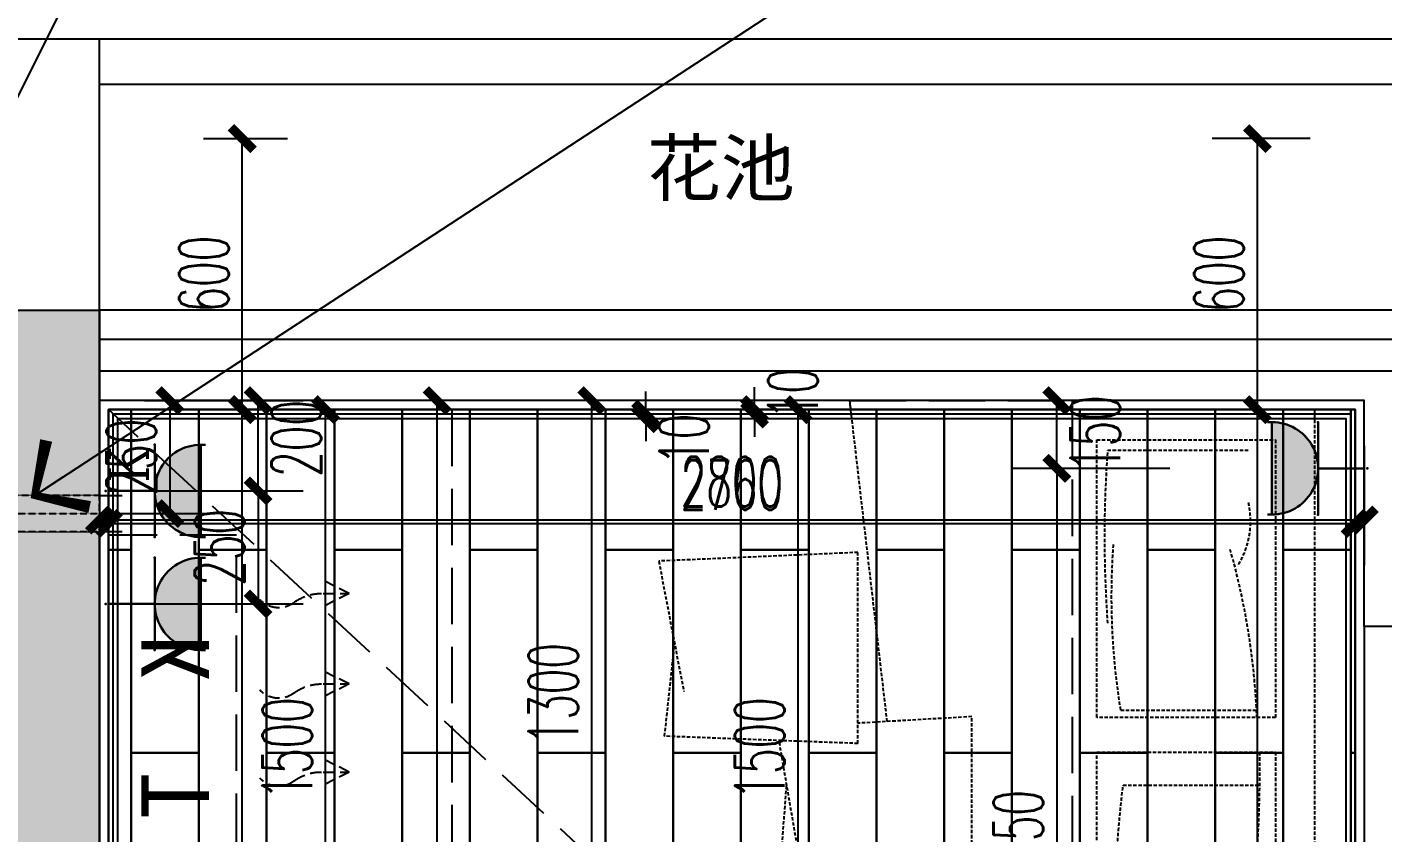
# Model space of a CAD drawing. Extents: x 184967 to 628822, y -100826 to 121332.
# Drawn here: x 399355 to 402356, y -17669 to -15885 of the extents above; entities that cross this region are included whole.
import ezdxf
from ezdxf.enums import TextEntityAlignment as Align
from ezdxf.xclip import XClip

# ---------------------------------------------------------------- set-up
doc = ezdxf.new("R2010")
doc.units = 0
doc.header["$MEASUREMENT"] = 0
doc.header["$XCLIPFRAME"] = 2
for name, pattern in [('__DASH', [0.35, 0.25, -0.1]), ('DASH', [0.35, 0.25, -0.1]), ('DASHED2', [0.375, 0.25, -0.125]), ('HIDDEN', [0.375, 0.25, -0.125])]:
    doc.linetypes.add(name, pattern=pattern)
for name, color, linetype in [('0-地面', 251, 'Continuous'), ('0-天花造型', 55, 'Continuous'), ('0-活动家具', 55, 'Continuous'), ('0-装饰完成面', 47, 'Continuous'), ('column', 6, 'Continuous'), ('DIM-墙体定位', 146, 'Continuous'), ('DIM-完成面定位', 146, 'Continuous'), ('E-空调', 51, 'Continuous'), ('E-给水', 34, 'Continuous'), ('J-空调外机', 47, 'HIDDEN'), ('KT', 8, 'DASH'), ('P13-文字说明', 52, 'Continuous'), ('PUB_DIM', 3, 'Continuous'), ('T-灯具尺寸', 55, 'Continuous'), ('T03-天花造型', 30, 'Continuous'), ('WALL', 145, 'Continuous'), ('WINDOW', 141, 'Continuous'), ('天花尺寸', 30, 'Continuous'), ('定位标注', 2, 'Continuous'), ('家具尺寸', 8, 'Continuous'), ('栏杆', 4, 'Continuous'), ('看线', 67, 'Continuous')]:
    doc.layers.add(name, color=color, linetype=linetype)
for name, color, linetype, lineweight in [('03-col-5F~23F$0$$0$COLU', 6, 'Continuous', 0), ('03-col-5F~23F$0$$0$COLU_HATCH', 251, 'Continuous', 0), ('4#6#-col-2F~31F$0$COLU_HATCH', 251, 'Continuous', 0), ('E-插座', 60, 'Continuous', 30)]:
    doc.layers.add(name, color=color, linetype=linetype, lineweight=lineweight)
doc.styles.add('_TCH_LABEL', font='COMPLEX', dxfattribs={"bigfont": 'GBCBIG'})
doc.styles.get("Standard").update_dxf_attribs({"font": 'gbenor.shx', "bigfont": 'gbcbig.shx'})
doc.styles.add('尺寸标注', font='txt.shx', dxfattribs={"width": 0.6, "height": 110})
doc.styles.add('文字标注', font='')
doc.styles.get('文字标注').set_extended_font_data('SimSun')
doc.dimstyles.new('1-50', dxfattribs={"dimscale": 50, "dimtxt": 110, "dimasz": 1, "dimexe": 2, "dimexo": 2, "dimgap": 0.6, "dimtad": 1, "dimdec": 0, "dimrnd": 5, "dimtxsty": '尺寸标注', "dimblk": 'ARCHTICK', "dimcen": 2.5, "dimclrd": 251, "dimclre": 251, "dimclrt": 50, "dimadec": 0, "dimazin": 0, "dimtfac": 1, "dimtdec": 0, "dimtix": 1, "dimtmove": 2, "dimatfit": 3, "dimldrblk": 'DOT', "dimfxl": 1, "dimarcsym": 0})
doc.dimstyles.new('标注', dxfattribs={"dimtxt": 2.5, "dimasz": 1.5, "dimexe": 1.25, "dimexo": 0.625, "dimgap": 0, "dimtad": 1, "dimdsep": 46, "dimtxsty": 'Standard', "dimblk": 'z', "dimcen": 2.5, "dimadec": 0, "dimazin": 0, "dimtm": 1e-09, "dimtfac": 1, "dimtmove": 0, "dimatfit": 3, "dimldrblk": 'z', "dimfxl": 1, "dimarcsym": 0})

# ---------------------------------------------------------------- blocks, each defined once
blk = doc.blocks.new('1500FDSGSDFG')
at = {"color": 250, "linetype": 'DASHED2', "ltscale": 30}
for p, q in [((367146, 29154), (367146, 27654)), ((367628.1, 29087.2), (367232.5, 29087.2)), ((367232.5, 29087.2), (367232.5, 28472.9)), ((367628.1, 28472.9), (367628.1, 29087.2)), ((367293.2, 29063.6), (367603.6, 29063.6)), ((368157, 28837.9), (368597.7, 28818.7)), ((368157, 28415), (368157, 28837.9)), ((368597.7, 28818.7), (368542.5, 28530.3)), ((368584.9, 28431.1), (368562.7, 28635.8)), ((367575.1, 28489.1), (367274, 28489.1)), ((367232.5, 28472.9), (367628.1, 28472.9)), ((367904.9, 28474.4), (368157, 28459.9)), ((367904.9, 28036.3), (367904.9, 28474.4)), ((368157, 28415), (368584.9, 28431.1)), ((367628.1, 28395.7), (367232.5, 28395.7)), ((367232.5, 28395.7), (367232.5, 27728.2)), ((367628.1, 27728.2), (367628.1, 28395.7)), ((368331.4, 28418.2), (368292, 28188.2)), ((367570, 28322.9), (367268.8, 28322.9)), ((368334.4, 28067.3), (368314.8, 28321.4)), ((367904.9, 28036.3), (368334.4, 28052.3)), ((367297.4, 27750.6), (367598.5, 27750.6)), ((367232.5, 27728.2), (367628.1, 27728.2))]:
    blk.add_line(p, q, dxfattribs=at)
at = {"linetype": 'DASH', "ltscale": 500}
for points in [[(368172.6, 29154.1), (368175, 29174), (367682.5, 29174), (367682.5, 27634), (367995.5, 27634)], [(367682.5, 29154), (367056, 29154), (367056, 27654), (367682.5, 27654)], [(368173.2, 29154), (369056, 29154), (369056, 27654), (367998.1, 27654)]]:
    blk.add_lwpolyline(points, dxfattribs=at)
at = {"color": 250, "linetype": 'DASHED2', "ltscale": 30}
for points in [[(368092.2, 28463.6), (368175, 29174)], [(367995.5, 27634), (368043, 28041.4)]]:
    blk.add_lwpolyline(points, dxfattribs=at)
at = {"linetype": 'DASHED2', "ltscale": 30}
blk.add_lwpolyline([(367995.5, 27634), (367997.8, 27654.1)], dxfattribs=at)
at = {"color": 250, "linetype": 'DASHED2', "ltscale": 30}
for centre, major_axis, ratio, start_param, end_param in [((362919.4, 28872.3), (-4691.1, 0), 0.753743, 3.087464, 3.195721), ((369652.4, 29182.8), (2362.3, 299.3), 0.278004, 3.044401, 3.260412), ((368679.5, 28439.5), (-228.8, -1481.1), 0.93677, 4.581762, 4.833772), ((366586.7, 28716.4), (-54.2, -1263.4), 0.797198, 1.424216, 1.717377), ((368796.5, 28199.8), (-238, 2099.6), 0.719078, 1.39632, 1.696354), ((364747.2, 27984.8), (-95.8, 2841.3), 1, 4.623445, 4.797916), ((365494.4, 27933.3), (0, 2266), 0.931573, 4.631686, 4.793092), ((368819.7, 27831.6), (-1536.3, 23.3), 0.543461, -0.143041, 0.143041)]:
    blk.add_ellipse(centre, major_axis=major_axis, ratio=ratio, start_param=start_param, end_param=end_param, dxfattribs=at)
blk = doc.blocks.new('A$C0EE42455')
at = {"color": 251, "linetype": 'HIDDEN', "ltscale": 100}
for p, q in [((147.3, 652.1), (120.1, 598.3)), ((147.3, 652.1), (174.4, 598.3)), ((147.3, 594.7), (147.3, 652.1)), ((347.6, 652.1), (320.4, 598.3)), ((347.6, 594.7), (347.6, 652.1)), ((347.6, 652.1), (374.8, 598.3)), ((542.5, 652.1), (515.3, 598.3)), ((542.5, 594.7), (542.5, 652.1)), ((542.5, 652.1), (569.7, 598.3)), ((742.8, 652.1), (715.6, 598.3)), ((742.8, 594.7), (742.8, 652.1)), ((742.8, 652.1), (769.9, 598.3))]:
    blk.add_line(p, q, dxfattribs=at)
at = {"linetype": 'DASH', "ltscale": 500}
blk.add_lwpolyline([(0, 402.5), (872, 402.5), (872, 119.5), (0, 119.5)], close=True, dxfattribs=at)
at = {"color": 251, "linetype": 'HIDDEN', "ltscale": 100}
for centre, radius, start, end in [((48.1, 590.1), 99.3, 324.4056, 2.6653), ((248.4, 590.1), 99.3, 324.4056, 2.6653), ((443.3, 590.1), 99.3, 324.4056, 2.6653), ((643.6, 590.1), 99.3, 324.4056, 2.6653), ((172.5, 496), 56.8, 140.2307, 227.1069), ((372.8, 496), 56.8, 140.2307, 227.1069), ((567.7, 496), 56.8, 140.2307, 227.1069), ((768, 496), 56.8, 140.2307, 227.1069)]:
    blk.add_arc(centre, radius, start, end, dxfattribs=at)
at = {"color": 251, "ltscale": 200, "insert": (652.3, 192.1), "char_height": 150, "attachment_point": 1, "rotation": 180, "style": '文字标注'}
blk.add_mtext('K  T', dxfattribs=at)
blk = doc.blocks.new('_ArchTick')
at = {"color": 0, "linetype": 'ByBlock', "const_width": 0.4}
blk.add_lwpolyline([(-0.5, -0.5), (0.5, 0.5)], dxfattribs=at)
blk = doc.blocks.new('*D1074')
at = {"layer": 'Defpoints', "color": 0, "linetype": 'ByBlock', "transparency": 16777216}
for p in [(401061.4, -16732.2), (401217.8, -16732.2), (401237.4, -18232.2)]:
    blk.add_point(p, dxfattribs=at)
at = {"layer": '定位标注', "color": 251, "lineweight": -2, "transparency": 16777216}
for p, q in [((401117.8, -16732.2), (400961.4, -16732.2)), ((401061.4, -18232.2), (401061.4, -16732.2)), ((401137.4, -18232.2), (400961.4, -18232.2))]:
    blk.add_line(p, q, dxfattribs=at)
at = {"layer": '定位标注', "color": 251, "linetype": 'ByBlock', "lineweight": -2, "transparency": 16777216, "xscale": 50, "yscale": 50, "zscale": 50}
for p, rotation in [((401061.4, -16732.2), 90), ((401061.4, -18232.2), 270)]:
    blk.add_blockref('_ArchTick', p, dxfattribs=dict(at, rotation=rotation))
at = {"layer": '定位标注', "color": 50, "linetype": 'ByBlock', "transparency": 16777216, "insert": (400976.4, -17482.2), "char_height": 110, "attachment_point": 5, "rotation": 90, "style": '尺寸标注'}
blk.add_mtext('1500', dxfattribs=at)
blk = doc.blocks.new('_Dot')
at = {"color": 0, "linetype": 'ByBlock', "lineweight": -2}
blk.add_line((-0.5, 0), (-1, 0), dxfattribs=at)
at = {"color": 0, "linetype": 'ByBlock', "const_width": 0.5}
blk.add_lwpolyline([(-0.25, 0, 1), (0.25, 0, 1)], format="xyb", close=True, dxfattribs=at)
blk = doc.blocks.new('*D1154')
at = {"layer": 'Defpoints', "color": 0, "linetype": 'ByBlock', "transparency": 16777216}
for p in [(400604.3, -16712.2), (400914.6, -16712.2), (400914.8, -18012)]:
    blk.add_point(p, dxfattribs=at)
at = {"layer": 'T-灯具尺寸', "color": 251, "lineweight": -2, "transparency": 16777216}
for p, q in [((400814.6, -16712.2), (400504.3, -16712.2)), ((400604.3, -18012), (400604.3, -16712.2)), ((400814.8, -18012), (400504.3, -18012))]:
    blk.add_line(p, q, dxfattribs=at)
at = {"layer": 'T-灯具尺寸', "color": 251, "linetype": 'ByBlock', "lineweight": -2, "transparency": 16777216, "xscale": 50, "yscale": 50, "zscale": 50}
for p, rotation in [((400604.3, -16712.2), 90), ((400604.3, -18012), 270)]:
    blk.add_blockref('_ArchTick', p, dxfattribs=dict(at, rotation=rotation))
at = {"layer": 'T-灯具尺寸', "color": 50, "linetype": 'ByBlock', "transparency": 16777216, "insert": (400519.3, -17362.1), "char_height": 110, "attachment_point": 5, "rotation": 90, "style": '尺寸标注'}
blk.add_mtext('1300', dxfattribs=at)
blk = doc.blocks.new('*U913')
h = blk.add_hatch(color=256)
edge = h.paths.add_edge_path()
edge.add_ellipse((117.7, 211), major_axis=(72.3, 72.3), ratio=1, start_angle=135, end_angle=224.9997)
edge.add_line((117.7, 108.8), (117.7, 108.8))
edge.add_ellipse((117.7, 211), major_axis=(72.3, 72.3), ratio=1, start_angle=225.0003, end_angle=315)
edge.add_line((219.9, 211), (15.5, 211))
for p, q in [((15.5, 221.2), (15.5, 211)), ((219.9, 211), (15.5, 211)), ((219.9, 221.2), (219.9, 211)), ((15.5, 108.8), (219.9, 108.8)), ((117.7, 108.8), (117.7, 6.5))]:
    blk.add_line(p, q)
at = {"extrusion": (0, 0, -1)}
blk.add_ellipse((117.7, 211), major_axis=(72.3, 72.3), ratio=1, start_param=0.785398, end_param=3.926991, dxfattribs=at)
for p in [(15.5, 108.8), (219.9, 108.8), (117.7, 0)]:
    blk.add_point(p)
at = {"style": '_TCH_LABEL', "text_generation_flag": 4}
blk.add_text('P', height=0.00409, dxfattribs=at).set_placement((117.7, 0))
at = {"style": '_TCH_LABEL'}
blk.add_attdef('B', text='', height=84.1, dxfattribs=at).set_placement((174.6, 51.2), align=Align.MIDDLE)
blk = doc.blocks.new('*D1195')
at = {"layer": 'Defpoints', "color": 0, "transparency": 16777216}
for p in [(399528.1, -16712.2), (399865.7, -16712.2), (399528.1, -16912.2)]:
    blk.add_point(p, dxfattribs=at)
at = {"layer": 'E-插座', "color": 251, "lineweight": -2, "transparency": 16777216}
for p, q in [((399628.1, -16712.2), (399965.7, -16712.2)), ((399865.7, -16912.2), (399865.7, -16712.2)), ((399628.1, -16912.2), (399965.7, -16912.2))]:
    blk.add_line(p, q, dxfattribs=at)
at = {"layer": 'E-插座', "color": 251, "lineweight": -2, "transparency": 16777216, "xscale": 50, "yscale": 50, "zscale": 50}
for p, rotation in [((399865.7, -16712.2), 90), ((399865.7, -16912.2), 270)]:
    blk.add_blockref('_ArchTick', p, dxfattribs=dict(at, rotation=rotation))
at = {"layer": 'E-插座', "color": 50, "transparency": 16777216, "insert": (399950.7, -16796), "char_height": 110, "attachment_point": 5, "rotation": 90, "style": '尺寸标注'}
blk.add_mtext('200', dxfattribs=at)
blk = doc.blocks.new('*D1196')
at = {"layer": 'Defpoints', "color": 0, "transparency": 16777216}
for p in [(399528.1, -16912.2), (399528.1, -17162.2), (399865.7, -17162.2)]:
    blk.add_point(p, dxfattribs=at)
at = {"layer": 'E-插座', "color": 251, "lineweight": -2, "transparency": 16777216}
for p, q in [((399628.1, -16912.2), (399965.7, -16912.2)), ((399865.7, -16912.2), (399865.7, -17162.2)), ((399628.1, -17162.2), (399965.7, -17162.2))]:
    blk.add_line(p, q, dxfattribs=at)
at = {"layer": 'E-插座', "color": 251, "lineweight": -2, "transparency": 16777216, "xscale": 50, "yscale": 50, "zscale": 50}
for p, rotation in [((399865.7, -16912.2), 90), ((399865.7, -17162.2), 270)]:
    blk.add_blockref('_ArchTick', p, dxfattribs=dict(at, rotation=rotation))
at = {"layer": 'E-插座', "color": 50, "transparency": 16777216, "insert": (399780.7, -17037.2), "char_height": 110, "attachment_point": 5, "rotation": 90, "style": '尺寸标注'}
blk.add_mtext('250', dxfattribs=at)
blk = doc.blocks.new('*D1197')
at = {"layer": 'Defpoints', "color": 0, "transparency": 16777216}
for p in [(401633.9, -16712.2), (402314.6, -16712.2), (402314.6, -16862.2)]:
    blk.add_point(p, dxfattribs=at)
at = {"layer": 'E-插座', "color": 251, "lineweight": -2, "transparency": 16777216}
for p, q in [((401883.9, -16712.2), (401533.9, -16712.2)), ((401633.9, -16862.2), (401633.9, -16712.2)), ((401883.9, -16862.2), (401533.9, -16862.2))]:
    blk.add_line(p, q, dxfattribs=at)
at = {"layer": 'E-插座', "color": 251, "lineweight": -2, "transparency": 16777216, "xscale": 50, "yscale": 50, "zscale": 50}
for p, rotation in [((401633.9, -16712.2), 90), ((401633.9, -16862.2), 270)]:
    blk.add_blockref('_ArchTick', p, dxfattribs=dict(at, rotation=rotation))
at = {"layer": 'E-插座', "color": 50, "transparency": 16777216, "insert": (401718.9, -16785.5), "char_height": 110, "attachment_point": 5, "rotation": 90, "style": '尺寸标注'}
blk.add_mtext('150', dxfattribs=at)
blk = doc.blocks.new('*D1198')
at = {"layer": 'Defpoints', "color": 0, "transparency": 16777216}
for p in [(402314.6, -16862.2), (401633.9, -18512.2), (402310.2, -18512.2)]:
    blk.add_point(p, dxfattribs=at)
at = {"layer": 'E-插座', "color": 251, "lineweight": -2, "transparency": 16777216}
for p, q in [((401883.9, -16862.2), (401533.9, -16862.2)), ((401633.9, -16862.2), (401633.9, -18512.2)), ((401883.9, -18512.2), (401533.9, -18512.2))]:
    blk.add_line(p, q, dxfattribs=at)
at = {"layer": 'E-插座', "color": 251, "lineweight": -2, "transparency": 16777216, "xscale": 50, "yscale": 50, "zscale": 50}
for p, rotation in [((401633.9, -16862.2), 90), ((401633.9, -18512.2), 270)]:
    blk.add_blockref('_ArchTick', p, dxfattribs=dict(at, rotation=rotation))
at = {"layer": 'E-插座', "color": 50, "transparency": 16777216, "insert": (401548.9, -17687.2), "char_height": 110, "attachment_point": 5, "rotation": 90, "style": '尺寸标注'}
blk.add_mtext('1650', dxfattribs=at)
blk = doc.blocks.new('z')
blk.add_line((0, 0), (-1, 0))
blk.add_lwpolyline([(-1.171, 1.173, 0.36, 0.21, 0), (0, 0, 0.21, 0.36, 0), (-1.171, -1.173, 0.36, 0.36, 0)], format="xyseb")
blk = doc.blocks.new('A$C66E365A4')
at = {"layer": '栏杆'}
for p, q in [((0, 0), (0, -350)), ((-40, -50), (-40, -300)), ((40, -50), (40, -300))]:
    blk.add_line(p, q, dxfattribs=at)
blk = doc.blocks.new('*D1424')
at = {"layer": 'Defpoints', "color": 0, "linetype": 'ByBlock', "transparency": 16777216}
for p in [(400262.3, -16712.2), (400526.3, -16712.2), (400514.6, -19312.2)]:
    blk.add_point(p, dxfattribs=at)
at = {"layer": 'DIM-墙体定位', "color": 251, "lineweight": -2, "transparency": 16777216}
for p, q in [((400426.3, -16712.2), (400162.3, -16712.2)), ((400262.3, -19312.2), (400262.3, -16712.2)), ((400414.6, -19312.2), (400162.3, -19312.2))]:
    blk.add_line(p, q, dxfattribs=at)
at = {"layer": 'DIM-墙体定位', "color": 251, "linetype": 'ByBlock', "lineweight": -2, "transparency": 16777216, "xscale": 50, "yscale": 50, "zscale": 50}
for p, rotation in [((400262.3, -16712.2), 90), ((400262.3, -19312.2), 270)]:
    blk.add_blockref('_ArchTick', p, dxfattribs=dict(at, rotation=rotation))
at = {"layer": 'DIM-墙体定位', "color": 50, "linetype": 'ByBlock', "transparency": 16777216, "insert": (400177.3, -18012.2), "char_height": 110, "attachment_point": 5, "rotation": 90, "style": '尺寸标注'}
blk.add_mtext('2600', dxfattribs=at)
blk = doc.blocks.new('*D1529')
at = {"layer": 'Defpoints', "color": 0, "linetype": 'ByBlock', "transparency": 16777216}
for p in [(399645.3, -16732.2), (399830.8, -16732.2), (399614.6, -19292.2)]:
    blk.add_point(p, dxfattribs=at)
at = {"layer": 'DIM-完成面定位', "color": 251, "lineweight": -2, "transparency": 16777216}
for p, q in [((399745.3, -16732.2), (399930.8, -16732.2)), ((399830.8, -19292.2), (399830.8, -16732.2)), ((399714.6, -19292.2), (399930.8, -19292.2))]:
    blk.add_line(p, q, dxfattribs=at)
at = {"layer": 'DIM-完成面定位', "color": 251, "linetype": 'ByBlock', "lineweight": -2, "transparency": 16777216, "xscale": 50, "yscale": 50, "zscale": 50}
for p, rotation in [((399830.8, -16732.2), 90), ((399830.8, -19292.2), 270)]:
    blk.add_blockref('_ArchTick', p, dxfattribs=dict(at, rotation=rotation))
at = {"layer": 'DIM-完成面定位', "color": 50, "linetype": 'ByBlock', "transparency": 16777216, "insert": (399745.8, -18012.2), "char_height": 110, "attachment_point": 5, "rotation": 90, "style": '尺寸标注'}
blk.add_mtext('2560', dxfattribs=at)
blk = doc.blocks.new('*D1531')
at = {"layer": 'Defpoints', "color": 0, "linetype": 'ByBlock', "transparency": 16777216}
for p in [(399645.3, -16132.2), (399830.8, -16132.2), (399645.3, -16732.2)]:
    blk.add_point(p, dxfattribs=at)
at = {"layer": 'DIM-完成面定位', "color": 251, "lineweight": -2, "transparency": 16777216}
for p, q in [((399745.3, -16132.2), (399930.8, -16132.2)), ((399830.8, -16732.2), (399830.8, -16132.2)), ((399745.3, -16732.2), (399930.8, -16732.2))]:
    blk.add_line(p, q, dxfattribs=at)
at = {"layer": 'DIM-完成面定位', "color": 251, "linetype": 'ByBlock', "lineweight": -2, "transparency": 16777216, "xscale": 50, "yscale": 50, "zscale": 50}
for p, rotation in [((399830.8, -16132.2), 90), ((399830.8, -16732.2), 270)]:
    blk.add_blockref('_ArchTick', p, dxfattribs=dict(at, rotation=rotation))
at = {"layer": 'DIM-完成面定位', "color": 50, "linetype": 'ByBlock', "transparency": 16777216, "insert": (399745.8, -16432.2), "char_height": 110, "attachment_point": 5, "rotation": 90, "style": '尺寸标注'}
blk.add_mtext('600', dxfattribs=at)
blk = doc.blocks.new('*D1532')
at = {"layer": 'Defpoints', "color": 0, "linetype": 'ByBlock', "transparency": 16777216}
for p in [(399534.6, -16732.2), (402294.6, -16732.3), (402294.6, -16984)]:
    blk.add_point(p, dxfattribs=at)
at = {"layer": 'DIM-完成面定位', "color": 251, "lineweight": -2, "transparency": 16777216}
for p, q in [((399534.6, -16832.2), (399534.6, -17084)), ((402294.6, -16832.3), (402294.6, -17084)), ((399534.6, -16984), (402294.6, -16984))]:
    blk.add_line(p, q, dxfattribs=at)
at = {"layer": 'DIM-完成面定位', "color": 251, "linetype": 'ByBlock', "lineweight": -2, "transparency": 16777216, "xscale": 50, "yscale": 50, "zscale": 50, "rotation": 180}
blk.add_blockref('_ArchTick', (399534.6, -16984), dxfattribs=at)
at = {"layer": 'DIM-完成面定位', "color": 251, "linetype": 'ByBlock', "lineweight": -2, "transparency": 16777216, "xscale": 50, "yscale": 50, "zscale": 50}
blk.add_blockref('_ArchTick', (402294.6, -16984), dxfattribs=at)
at = {"layer": 'DIM-完成面定位', "color": 50, "linetype": 'ByBlock', "transparency": 16777216, "insert": (400914.6, -16899), "char_height": 110, "attachment_point": 5, "style": '尺寸标注'}
blk.add_mtext('2760', dxfattribs=at)
blk = doc.blocks.new('*D1546')
at = {"layer": 'Defpoints', "color": 0, "linetype": 'ByBlock', "transparency": 16777216}
for p in [(402077.8, -16732.2), (402294.6, -16732.2), (402294.6, -19292.2)]:
    blk.add_point(p, dxfattribs=at)
at = {"layer": 'DIM-完成面定位', "color": 251, "lineweight": -2, "transparency": 16777216}
for p, q in [((402194.6, -16732.2), (401977.8, -16732.2)), ((402077.8, -19292.2), (402077.8, -16732.2)), ((402194.6, -19292.2), (401977.8, -19292.2))]:
    blk.add_line(p, q, dxfattribs=at)
at = {"layer": 'DIM-完成面定位', "color": 251, "linetype": 'ByBlock', "lineweight": -2, "transparency": 16777216, "xscale": 50, "yscale": 50, "zscale": 50}
for p, rotation in [((402077.8, -16732.2), 90), ((402077.8, -19292.2), 270)]:
    blk.add_blockref('_ArchTick', p, dxfattribs=dict(at, rotation=rotation))
at = {"layer": 'DIM-完成面定位', "color": 50, "linetype": 'ByBlock', "transparency": 16777216, "insert": (401992.8, -18012.2), "char_height": 110, "attachment_point": 5, "rotation": 90, "style": '尺寸标注'}
blk.add_mtext('2560', dxfattribs=at)
blk = doc.blocks.new('*D1547')
at = {"layer": 'Defpoints', "color": 0, "linetype": 'ByBlock', "transparency": 16777216}
for p in [(402077.8, -16132.2), (402294.6, -16132.2), (402294.6, -16732.2)]:
    blk.add_point(p, dxfattribs=at)
at = {"layer": 'DIM-完成面定位', "color": 251, "lineweight": -2, "transparency": 16777216}
for p, q in [((402194.6, -16132.2), (401977.8, -16132.2)), ((402077.8, -16732.2), (402077.8, -16132.2)), ((402194.6, -16732.2), (401977.8, -16732.2))]:
    blk.add_line(p, q, dxfattribs=at)
at = {"layer": 'DIM-完成面定位', "color": 251, "linetype": 'ByBlock', "lineweight": -2, "transparency": 16777216, "xscale": 50, "yscale": 50, "zscale": 50}
for p, rotation in [((402077.8, -16132.2), 90), ((402077.8, -16732.2), 270)]:
    blk.add_blockref('_ArchTick', p, dxfattribs=dict(at, rotation=rotation))
at = {"layer": 'DIM-完成面定位', "color": 50, "linetype": 'ByBlock', "transparency": 16777216, "insert": (401992.8, -16432.2), "char_height": 110, "attachment_point": 5, "rotation": 90, "style": '尺寸标注'}
blk.add_mtext('600', dxfattribs=at)
blk = doc.blocks.new('*D1612')
at = {"layer": 'Defpoints', "color": 0, "linetype": 'ByBlock', "transparency": 16777216}
for p in [(400015.3, -16732.2), (400294.6, -16732.2), (400294.6, -18232.2)]:
    blk.add_point(p, dxfattribs=at)
at = {"layer": '家具尺寸', "color": 251, "lineweight": -2, "transparency": 16777216}
for p, q in [((400194.6, -16732.2), (399915.3, -16732.2)), ((400015.3, -18232.2), (400015.3, -16732.2)), ((400194.6, -18232.2), (399915.3, -18232.2))]:
    blk.add_line(p, q, dxfattribs=at)
at = {"layer": '家具尺寸', "color": 251, "linetype": 'ByBlock', "lineweight": -2, "transparency": 16777216, "xscale": 50, "yscale": 50, "zscale": 50}
for p, rotation in [((400015.3, -16732.2), 90), ((400015.3, -18232.2), 270)]:
    blk.add_blockref('_ArchTick', p, dxfattribs=dict(at, rotation=rotation))
at = {"layer": '家具尺寸', "color": 50, "linetype": 'ByBlock', "transparency": 16777216, "insert": (399930.3, -17482.2), "char_height": 110, "attachment_point": 5, "rotation": 90, "style": '尺寸标注'}
blk.add_mtext('1500', dxfattribs=at)
blk = doc.blocks.new('*D1670')
at = {"layer": 'Defpoints', "color": 0, "linetype": 'ByBlock', "transparency": 16777216}
for p in [(400964.8, -16732.2), (401205.8, -16732.2), (401205.8, -16742.2)]:
    blk.add_point(p, dxfattribs=at)
at = {"layer": '天花尺寸', "color": 251, "lineweight": -2, "transparency": 16777216}
for p, q in [((400964.8, -16732.2), (400964.8, -16682.2)), ((401105.8, -16732.2), (400864.8, -16732.2)), ((401105.8, -16742.2), (400864.8, -16742.2)), ((400964.8, -16742.2), (400964.8, -16732.2)), ((400964.8, -16742.2), (400964.8, -16792.2))]:
    blk.add_line(p, q, dxfattribs=at)
at = {"layer": '天花尺寸', "color": 251, "linetype": 'ByBlock', "lineweight": -2, "transparency": 16777216, "xscale": 50, "yscale": 50, "zscale": 50}
for p, rotation in [((400964.8, -16732.2), 270), ((400964.8, -16742.2), 90)]:
    blk.add_blockref('_ArchTick', p, dxfattribs=dict(at, rotation=rotation))
at = {"layer": '天花尺寸', "color": 50, "linetype": 'ByBlock', "transparency": 16777216, "insert": (401049.8, -16696.5), "char_height": 110, "attachment_point": 5, "rotation": 90, "style": '尺寸标注'}
blk.add_mtext('10', dxfattribs=at)
blk = doc.blocks.new('*D1680')
at = {"layer": 'Defpoints', "color": 0, "linetype": 'ByBlock', "transparency": 16777216}
for p in [(400723.8, -16742.2), (400964.8, -16742.2), (400964.8, -16752.2)]:
    blk.add_point(p, dxfattribs=at)
at = {"layer": '天花尺寸', "color": 251, "lineweight": -2, "transparency": 16777216}
for p, q in [((400723.8, -16742.2), (400723.8, -16692.2)), ((400864.8, -16742.2), (400623.8, -16742.2)), ((400723.8, -16752.2), (400723.8, -16742.2)), ((400864.8, -16752.2), (400623.8, -16752.2)), ((400723.8, -16752.2), (400723.8, -16802.2))]:
    blk.add_line(p, q, dxfattribs=at)
at = {"layer": '天花尺寸', "color": 251, "linetype": 'ByBlock', "lineweight": -2, "transparency": 16777216, "xscale": 50, "yscale": 50, "zscale": 50}
for p, rotation in [((400723.8, -16742.2), 270), ((400723.8, -16752.2), 90)]:
    blk.add_blockref('_ArchTick', p, dxfattribs=dict(at, rotation=rotation))
at = {"layer": '天花尺寸', "color": 50, "linetype": 'ByBlock', "transparency": 16777216, "insert": (400808.8, -16798), "char_height": 110, "attachment_point": 5, "rotation": 90, "style": '尺寸标注'}
blk.add_mtext('10', dxfattribs=at)
blk = doc.blocks.new('*U1951')
blk.add_wipeout([(355.6, -11.7), (355.6, 68.3), (155.6, 68.3), (155.6, -11.7)])
blk.add_line((125.6, 28.3), (385.6, 28.3))
blk.add_lwpolyline([(155.6, -11.7), (155.6, 68.3), (355.6, 68.3), (355.6, -11.7)], close=True)
blk = doc.blocks.new('fgv')
at = {"layer": '0-天花造型', "color": 250, "linetype": 'ByBlock'}
for points in [[(399294.6, -20942.2), (399294.6, -21842.2), (399444.6, -21842.2), (399444.6, -20942.2)], [(399594.6, -20942.2), (399594.6, -21842.2), (399744.6, -21842.2), (399744.6, -20942.2)], [(399894.6, -20942.2), (399894.6, -21842.2), (400044.6, -21842.2), (400044.6, -20942.2)], [(400194.6, -20942.2), (400194.6, -21842.2), (400344.6, -21842.2), (400344.6, -20942.2)], [(400494.6, -20942.2), (400494.6, -21842.2), (400644.6, -21842.2), (400644.6, -20942.2)], [(400794.6, -20942.2), (400794.6, -21842.2), (400944.6, -21842.2), (400944.6, -20942.2)], [(401094.6, -20942.2), (401094.6, -21842.2), (401244.6, -21842.2), (401244.6, -20942.2)], [(401394.6, -20942.2), (401394.6, -21842.2), (401544.6, -21842.2), (401544.6, -20942.2)], [(401694.6, -20942.2), (401694.6, -21842.2), (401844.6, -21842.2), (401844.6, -20942.2)], [(401994.6, -20942.2), (401994.6, -21842.2), (402144.6, -21842.2), (402144.6, -20942.2)], [(399444.6, -21392.2), (399444.6, -22292.2), (399594.6, -22292.2), (399594.6, -21392.2)], [(399744.6, -21392.2), (399744.6, -22292.2), (399894.6, -22292.2), (399894.6, -21392.2)], [(400044.6, -21392.2), (400044.6, -22292.2), (400194.6, -22292.2), (400194.6, -21392.2)], [(400344.6, -21392.2), (400344.6, -22292.2), (400494.6, -22292.2), (400494.6, -21392.2)], [(400644.6, -21392.2), (400644.6, -22292.2), (400794.6, -22292.2), (400794.6, -21392.2)], [(400944.6, -21392.2), (400944.6, -22292.2), (401094.6, -22292.2), (401094.6, -21392.2)], [(401244.6, -21392.2), (401244.6, -22292.2), (401394.6, -22292.2), (401394.6, -21392.2)], [(401544.6, -21392.2), (401544.6, -22292.2), (401694.6, -22292.2), (401694.6, -21392.2)], [(401844.6, -21392.2), (401844.6, -22292.2), (401994.6, -22292.2), (401994.6, -21392.2)], [(402144.6, -21392.2), (402144.6, -22292.2), (402294.6, -22292.2), (402294.6, -21392.2)], [(399294.6, -21842.2), (399294.6, -22742.2), (399444.6, -22742.2), (399444.6, -21842.2)], [(399594.6, -21842.2), (399594.6, -22742.2), (399744.6, -22742.2), (399744.6, -21842.2)], [(399894.6, -21842.2), (399894.6, -22742.2), (400044.6, -22742.2), (400044.6, -21842.2)], [(400194.6, -21842.2), (400194.6, -22742.2), (400344.6, -22742.2), (400344.6, -21842.2)], [(400494.6, -21842.2), (400494.6, -22742.2), (400644.6, -22742.2), (400644.6, -21842.2)], [(400794.6, -21842.2), (400794.6, -22742.2), (400944.6, -22742.2), (400944.6, -21842.2)], [(401094.6, -21842.2), (401094.6, -22742.2), (401244.6, -22742.2), (401244.6, -21842.2)], [(401394.6, -21842.2), (401394.6, -22742.2), (401544.6, -22742.2), (401544.6, -21842.2)], [(401694.6, -21842.2), (401694.6, -22742.2), (401844.6, -22742.2), (401844.6, -21842.2)], [(401994.6, -21842.2), (401994.6, -22742.2), (402144.6, -22742.2), (402144.6, -21842.2)], [(399444.6, -22292.2), (399444.6, -23192.2), (399594.6, -23192.2), (399594.6, -22292.2)], [(399744.6, -22292.2), (399744.6, -23192.2), (399894.6, -23192.2), (399894.6, -22292.2)], [(400044.6, -22292.2), (400044.6, -23192.2), (400194.6, -23192.2), (400194.6, -22292.2)], [(400344.6, -22292.2), (400344.6, -23192.2), (400494.6, -23192.2), (400494.6, -22292.2)], [(400644.6, -22292.2), (400644.6, -23192.2), (400794.6, -23192.2), (400794.6, -22292.2)], [(400944.6, -22292.2), (400944.6, -23192.2), (401094.6, -23192.2), (401094.6, -22292.2)], [(401244.6, -22292.2), (401244.6, -23192.2), (401394.6, -23192.2), (401394.6, -22292.2)], [(401544.6, -22292.2), (401544.6, -23192.2), (401694.6, -23192.2), (401694.6, -22292.2)], [(401844.6, -22292.2), (401844.6, -23192.2), (401994.6, -23192.2), (401994.6, -22292.2)], [(402144.6, -22292.2), (402144.6, -23192.2), (402294.6, -23192.2), (402294.6, -22292.2)]]:
    blk.add_lwpolyline(points, close=True, dxfattribs=at)
blk = doc.blocks.new('*D1811')
at = {"layer": 'Defpoints', "color": 0, "linetype": 'ByBlock', "transparency": 16777216}
for p in [(399514.6, -16712.2), (402314.6, -16712.2), (399514.6, -16976.5)]:
    blk.add_point(p, dxfattribs=at)
at = {"layer": 'DIM-墙体定位', "color": 251, "lineweight": -2, "transparency": 16777216}
for p, q in [((399514.6, -16812.2), (399514.6, -17076.5)), ((402314.6, -16812.2), (402314.6, -17076.5)), ((402314.6, -16976.5), (399514.6, -16976.5))]:
    blk.add_line(p, q, dxfattribs=at)
at = {"layer": 'DIM-墙体定位', "color": 251, "linetype": 'ByBlock', "lineweight": -2, "transparency": 16777216, "xscale": 50, "yscale": 50, "zscale": 50, "rotation": 180}
blk.add_blockref('_ArchTick', (399514.6, -16976.5), dxfattribs=at)
at = {"layer": 'DIM-墙体定位', "color": 251, "linetype": 'ByBlock', "lineweight": -2, "transparency": 16777216, "xscale": 50, "yscale": 50, "zscale": 50}
blk.add_blockref('_ArchTick', (402314.6, -16976.5), dxfattribs=at)
at = {"layer": 'DIM-墙体定位', "color": 50, "linetype": 'ByBlock', "transparency": 16777216, "insert": (400914.6, -16891.5), "char_height": 110, "attachment_point": 5, "style": '尺寸标注'}
blk.add_mtext('2800', dxfattribs=at)
blk = doc.blocks.new('*D1938')
at = {"layer": 'Defpoints', "color": 0, "linetype": 'ByBlock', "transparency": 16777216}
for p in [(399514.6, -16712.2), (399514.6, -16962.2), (399670.3, -16962.2)]:
    blk.add_point(p, dxfattribs=at)
at = {"layer": 'E-给水', "color": 251, "lineweight": -2, "transparency": 16777216}
for p, q in [((399614.6, -16712.2), (399770.3, -16712.2)), ((399670.3, -16712.2), (399670.3, -16962.2)), ((399614.6, -16962.2), (399770.3, -16962.2))]:
    blk.add_line(p, q, dxfattribs=at)
at = {"layer": 'E-给水', "color": 251, "linetype": 'ByBlock', "lineweight": -2, "transparency": 16777216, "xscale": 50, "yscale": 50, "zscale": 50}
for p, rotation in [((399670.3, -16712.2), 90), ((399670.3, -16962.2), 270)]:
    blk.add_blockref('_ArchTick', p, dxfattribs=dict(at, rotation=rotation))
at = {"layer": 'E-给水', "color": 50, "linetype": 'ByBlock', "transparency": 16777216, "insert": (399585.3, -16837.2), "char_height": 110, "attachment_point": 5, "rotation": 90, "style": '尺寸标注'}
blk.add_mtext('250', dxfattribs=at)
blk = doc.blocks.new('*D2157')
at = {"layer": 'Defpoints', "color": 0, "linetype": 'ByBlock', "transparency": 16777216}
for p in [(392714.6, -14412.3), (392714.6, -15918.5), (405014.6, -15918.5)]:
    blk.add_point(p, dxfattribs=at)
at = {"layer": 'PUB_DIM', "color": 251, "lineweight": -2, "transparency": 16777216}
for p, q in [((392714.6, -14662.3), (392714.6, -14312.3)), ((405014.6, -14662.3), (405014.6, -14312.3)), ((405014.6, -14412.3), (392714.6, -14412.3))]:
    blk.add_line(p, q, dxfattribs=at)
at = {"layer": 'PUB_DIM', "color": 251, "linetype": 'ByBlock', "lineweight": -2, "transparency": 16777216, "xscale": 50, "yscale": 50, "zscale": 50}
for p, rotation in [((392714.6, -14412.3), 180.0000000014377), ((405014.6, -14412.3), 1.437649999047608e-09)]:
    blk.add_blockref('_ArchTick', p, dxfattribs=dict(at, rotation=rotation))
at = {"layer": 'PUB_DIM', "color": 50, "linetype": 'ByBlock', "transparency": 16777216, "insert": (398555.1, -14273.7), "char_height": 110, "attachment_point": 5, "rotation": 0, "style": '尺寸标注'}
blk.add_mtext('12300', dxfattribs=at)
blk = doc.blocks.new('03-col-5F~23F')
at = {"layer": '03-col-5F~23F$0$$0$COLU_HATCH'}
blk.add_hatch(color=256, dxfattribs=at).paths.add_polyline_path([(16559.8, 7003.8), (16362.8, 6969.1), (16883.8, 4014.7), (17080.7, 4049.4)])
at = {"layer": '03-col-5F~23F$0$$0$COLU'}
blk.add_lwpolyline([(16559.8, 7003.8), (16362.8, 6969.1), (16883.8, 4014.7), (17080.7, 4049.4)], close=True, dxfattribs=at)

msp = doc.modelspace()

# ---------------------------------------------------------------- hatches: boundary and pattern name
at = {"layer": '4#6#-col-2F~31F$0$COLU_HATCH'}
msp.add_hatch(color=250, dxfattribs=at).paths.add_polyline_path([(399514.6, -19512.2), (399314.6, -19512.2), (399314.6, -16512.2), (399514.6, -16512.2)])

# ---------------------------------------------------------------- linework, layer by layer
at = {"layer": '0-装饰完成面'}
for p, q in [((402294.6, -16732.2), (399534.6, -16732.2)), ((402294.6, -19292.2), (402294.6, -16732.2))]:
    msp.add_line(p, q, dxfattribs=at)
at = {"layer": 'T-灯具尺寸', "color": 8, "linetype": 'DASH', "ltscale": 500}
msp.add_line((402294.6, -19292.2), (399534.6, -16732.2), dxfattribs=at)
at = {"layer": 'T03-天花造型', "color": 8, "linetype": 'ByBlock'}
for points in [[(399534.6, -19292.2), (402294.6, -19292.2), (402294.6, -16732.2), (399534.6, -16732.2)], [(399554.6, -19272.2), (402274.6, -19272.2), (402274.6, -16752.2), (399554.6, -16752.2)]]:
    msp.add_lwpolyline(points, close=True, dxfattribs=at)
msp.add_lwpolyline([(399614.6, -19312.2), (399614.6, -19292.2), (399534.6, -19292.2), (399534.6, -16732.2), (402294.6, -16732.2), (402294.6, -19292.2), (400514.6, -19292.2), (400514.6, -19312.2)], dxfattribs=at)
at = {"layer": 'T03-天花造型', "color": 250, "linetype": 'ByBlock'}
msp.add_lwpolyline([(399544.6, -19282.2), (402284.6, -19282.2), (402284.6, -16742.2), (399544.6, -16742.2)], close=True, dxfattribs=at)
at = {"layer": 'WALL'}
for p, q in [((399514.6, -15912.2), (399314.6, -15912.2)), ((399514.6, -15912.2), (399414.6, -15912.2)), ((399514.6, -16612.2), (399514.6, -15912.2)), ((399514.6, -16012.2), (399514.6, -15912.2)), ((399514.6, -17812.2), (399514.6, -16012.2))]:
    msp.add_line(p, q, dxfattribs=at)
for points in [[(399514.6, -19512.2), (399314.6, -19512.2), (399314.6, -16512.2), (399514.6, -16512.2)], [(402514.6, -17212.2), (402314.6, -17212.2), (402314.6, -17812.2), (402514.6, -17812.2)]]:
    msp.add_lwpolyline(points, close=True, dxfattribs=at)
at = {"layer": 'WINDOW'}
for points in [[(402514.6, -16512.2), (402514.6, -15912.2), (399514.6, -15912.2)], [(402514.6, -17212.2), (402514.6, -16512.2), (399514.6, -16512.2)], [(402449.6, -17212.2), (402449.6, -16577.2), (399514.6, -16577.2)], [(402379.6, -17212.2), (402379.6, -16647.2), (399514.6, -16647.2)], [(402314.6, -17212.2), (402314.6, -16712.2), (399514.6, -16712.2)]]:
    msp.add_lwpolyline(points, dxfattribs=at)
at = {"layer": '看线'}
for points in [[(402514.6, -16512.2), (402514.6, -15912.2), (399514.6, -15912.2)], [(402414.6, -16512.2), (402414.6, -16012.2), (399514.6, -16012.2)]]:
    msp.add_lwpolyline(points, dxfattribs=at)

# ---------------------------------------------------------------- block references
at = {"layer": '0-活动家具', "linetype": '__DASH', "ltscale": 0.4, "xscale": -1}
msp.add_blockref('1500FDSGSDFG', (769350.6, -45886.2), dxfattribs=at)
at = {"layer": 'E-插座', "xscale": -1}
for p, rotation in [((402321.2, -16744.5), 90), ((399528.1, -17279.9), 270)]:
    msp.add_blockref('*U913', p, dxfattribs=dict(at, rotation=rotation))
at = {"layer": 'E-插座'}
ref = msp.add_blockref('*U913', (399528.1, -17029.9), dxfattribs=dict(at, xscale=-1, rotation=270))
ref.add_attrib('B', 'K', dxfattribs={"layer": '0', "height": 84.1, "rotation": 90, "style": '_TCH_LABEL'}).set_placement((399579.3, -16855.3), align=Align.MIDDLE)
at = {"layer": 'E-空调', "xscale": -1, "rotation": 270}
msp.add_blockref('A$C0EE42455', (399415.2, -17882), dxfattribs=at)
at = {"layer": 'KT', "color": 2, "extrusion": (0, 0, -1), "zscale": -1, "rotation": 270}
msp.add_blockref('A$C66E365A4', (-399264.6, -16962.2), dxfattribs=at)

# ---------------------------------------------------------------- texts
at = {"layer": 'P13-文字说明', "color": 52, "style": '文字标注'}
msp.add_text('花池', height=120, dxfattribs=at).set_placement((400726.5, -16257.5))

# ---------------------------------------------------------------- dimensions: what is measured, and where the dimension line sits
at = {"layer": 'DIM-墙体定位', "color": 55, "linetype": 'ByBlock'}
dim = msp.add_linear_dim(base=(400262.3, -16712.2), p1=(400514.6, -19312.2), p2=(400526.3, -16712.2), angle=90, dimstyle='1-50', override={"dimfxl": 5, "dimfxlon": 1}, dxfattribs=at)
dim.commit()
dim.dimension.update_dxf_attribs({"geometry": '*D1424', "text_midpoint": (400177.3, -18012.2)})
at = {"layer": 'DIM-完成面定位', "linetype": 'ByBlock'}
for base, p1, p2, angle, picture, middle in [((399830.8, -16132.2), (399645.3, -16732.2), (399645.3, -16132.2), 90, '*D1531', (399745.8, -16432.2)), ((402077.8, -16132.2), (402294.6, -16732.2), (402294.6, -16132.2), 90, '*D1547', (401992.8, -16432.2)), ((399830.8, -16732.2), (399614.6, -19292.2), (399645.3, -16732.2), 90, '*D1529', (399745.8, -18012.2)), ((402077.8, -16732.2), (402294.6, -19292.2), (402294.6, -16732.2), 90, '*D1546', (401992.8, -18012.2)), ((402294.6, -16984), (399534.6, -16732.2), (402294.6, -16732.3), 180, '*D1532', (400914.6, -16899))]:
    dim = msp.add_linear_dim(base=base, p1=p1, p2=p2, angle=angle, dimstyle='1-50', override={"dimfxl": 5, "dimfxlon": 1}, dxfattribs=at)
    dim.commit()
    dim.dimension.update_dxf_attribs({"geometry": picture, "text_midpoint": middle})
at = {"layer": 'E-插座'}
for base, p1, p2, picture, middle in [((399865.7, -16712.2), (399528.1, -16912.2), (399528.1, -16712.2), '*D1195', (399950.7, -16796)), ((401633.9, -16712.2), (402314.6, -16862.2), (402314.6, -16712.2), '*D1197', (401718.9, -16785.5))]:
    dim = msp.add_linear_dim(base=base, p1=p1, p2=p2, angle=90, dimstyle='1-50', override={"dimfxl": 5, "dimfxlon": 1}, dxfattribs=at)
    dim.commit()
    dim.dimension.update_dxf_attribs({"geometry": picture, "text_midpoint": middle, "dimtype": 160})
for base, p1, p2, picture, middle in [((401633.9, -18512.2), (402314.6, -16862.2), (402310.2, -18512.2), '*D1198', (401548.9, -17687.2)), ((399865.7, -17162.2), (399528.1, -16912.2), (399528.1, -17162.2), '*D1196', (399780.7, -17037.2))]:
    dim = msp.add_linear_dim(base=base, p1=p1, p2=p2, angle=90, dimstyle='1-50', override={"dimfxl": 5, "dimfxlon": 1}, dxfattribs=at)
    dim.commit()
    dim.dimension.update_dxf_attribs({"geometry": picture, "text_midpoint": middle})
at = {"layer": 'PUB_DIM', "linetype": 'ByBlock'}
dim = msp.add_linear_dim(base=(392714.6, -14412.3), p1=(405014.6, -15918.5), p2=(392714.6, -15918.5), angle=180, text='12300', dimstyle='1-50', override={"dimfxl": 5, "dimfxlon": 1}, dxfattribs=at)
dim.commit()
dim.dimension.update_dxf_attribs({"geometry": '*D2157', "text_midpoint": (398555.1, -14273.7), "dimtype": 161})
at = {"layer": 'T-灯具尺寸', "color": 55, "linetype": 'ByBlock'}
dim = msp.add_linear_dim(base=(400604.3, -16712.2), p1=(400914.8, -18012), p2=(400914.6, -16712.2), angle=90, dimstyle='1-50', override={"dimfxl": 5, "dimfxlon": 1}, dxfattribs=at)
dim.commit()
dim.dimension.update_dxf_attribs({"geometry": '*D1154', "text_midpoint": (400519.3, -17362.1)})
at = {"layer": '天花尺寸', "linetype": 'ByBlock'}
for base, p1, p2, picture, middle in [((400964.8, -16732.2), (401205.8, -16742.2), (401205.8, -16732.2), '*D1670', (401049.8, -16696.5)), ((400723.8, -16742.2), (400964.8, -16752.2), (400964.8, -16742.2), '*D1680', (400808.8, -16798))]:
    dim = msp.add_linear_dim(base=base, p1=p1, p2=p2, angle=90, dimstyle='1-50', override={"dimfxl": 5, "dimfxlon": 1}, dxfattribs=at)
    dim.commit()
    dim.dimension.update_dxf_attribs({"geometry": picture, "text_midpoint": middle, "dimtype": 160})
at = {"layer": '定位标注', "color": 1, "linetype": 'ByBlock'}
dim = msp.add_linear_dim(base=(401061.4, -16732.2), p1=(401237.4, -18232.2), p2=(401217.8, -16732.2), angle=90, dimstyle='1-50', override={"dimfxl": 5.5, "dimfxlon": 1}, dxfattribs=at)
dim.commit()
dim.dimension.update_dxf_attribs({"geometry": '*D1074', "text_midpoint": (400976.4, -17482.2)})
at = {"layer": '家具尺寸', "linetype": 'ByBlock'}
dim = msp.add_linear_dim(base=(400015.3, -16732.2), p1=(400294.6, -18232.2), p2=(400294.6, -16732.2), angle=90, dimstyle='1-50', override={"dimfxl": 5, "dimfxlon": 1}, dxfattribs=at)
dim.commit()
dim.dimension.update_dxf_attribs({"geometry": '*D1612', "text_midpoint": (399930.3, -17482.2)})

# ---------------------------------------------------------------- leaders
at = {"layer": 'E-给水'}
for points in [[(398276.4, -17092.1, -6.9), (397802.6, -15077.3, -6.9), (399429.9, -15077.3, -6.9)], [(398044.6, -18047, -6.9), (399148.8, -15336.8, -6.9), (400776.1, -15336.8, -6.9)], [(397889.6, -18927.2, -6.9), (399554.8, -15598.3, -6.9), (401182.1, -15598.3, -6.9)]]:
    msp.add_leader(points, dimstyle='标注', override={"dimscale": 75.000002, "dimasz": 1}, dxfattribs=at)

# ---------------------------------------------------------------- next in the draw order: block references
at = {"layer": 'J-空调外机', "xscale": -1, "rotation": 180}
msp.add_blockref('*U1951', (399159, -16933.9), dxfattribs=at)

# ---------------------------------------------------------------- next in the draw order: linework, layer by layer
at = {"layer": '0-装饰完成面'}
msp.add_line((399534.6, -19292.2), (399534.6, -16732.2), dxfattribs=at)

# ---------------------------------------------------------------- next in the draw order: block references
at = {"layer": '0-地面', "color": 250, "linetype": 'ByBlock'}
ref = msp.add_blockref('fgv', (140, 4800), dxfattribs=at)
XClip(ref).set_block_clipping_path([(399394.6071853731, -24092.1916553141), (402154.6796852034, -21532.1916407117)])
at = {"layer": 'column', "rotation": 349.9999999994567}
msp.add_blockref('03-col-5F~23F', (381992, -20534), dxfattribs=at)

# ---------------------------------------------------------------- next in the draw order: dimensions: what is measured, and where the dimension line sits
at = {"layer": 'DIM-墙体定位', "color": 250, "linetype": 'ByBlock'}
dim = msp.add_linear_dim(base=(399514.6, -16976.5), p1=(402314.6, -16712.2), p2=(399514.6, -16712.2), angle=180, dimstyle='1-50', override={"dimfxl": 5, "dimfxlon": 1}, dxfattribs=at)
dim.commit()
dim.dimension.update_dxf_attribs({"geometry": '*D1811', "text_midpoint": (400914.6, -16891.5)})
at = {"layer": 'E-给水', "color": 250, "linetype": 'ByBlock'}
dim = msp.add_linear_dim(base=(399670.3, -16962.2), p1=(399514.6, -16712.2), p2=(399514.6, -16962.2), angle=90, dimstyle='1-50', override={"dimfxl": 5, "dimfxlon": 1}, dxfattribs=at)
dim.commit()
dim.dimension.update_dxf_attribs({"geometry": '*D1938', "text_midpoint": (399585.3, -16837.2)})

# ---------------------------------------------------------------- next in the draw order: leaders
at = {"layer": 'E-给水'}
msp.add_leader([(399371.3, -16922.2), (401983.8, -15214.3), (404410.7, -15214.3)], dimstyle='标注', override={"dimscale": 75.000002, "dimasz": 1}, dxfattribs=at)

doc.saveas('drawing.dxf')
